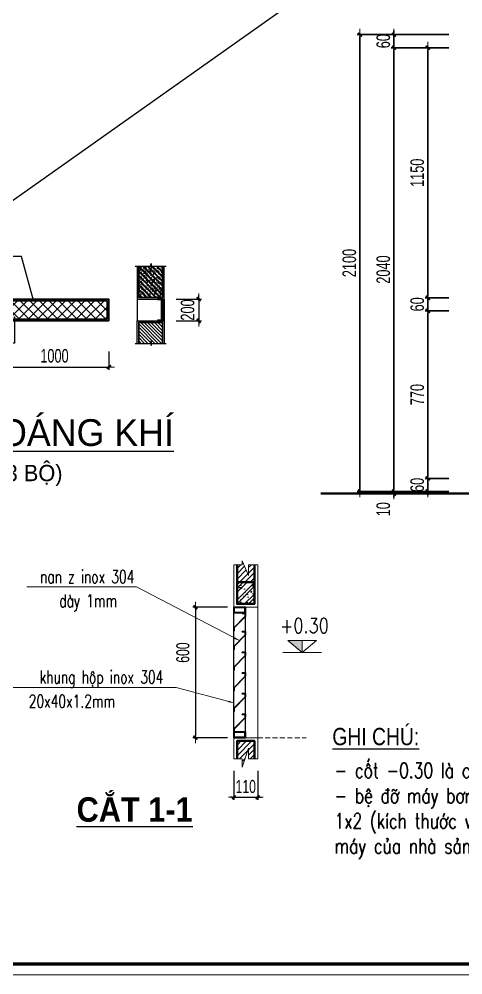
# Model space of a CAD drawing. Header units: millimetres. Extents: x 105214 to 359741, y -482084 to -322745.
# Drawn here: x 209186 to 213681, y -478817 to -469147 of the extents above; entities that cross this region are included whole.
import ezdxf
from ezdxf.enums import TextEntityAlignment as Align

# ---------------------------------------------------------------- set-up
doc = ezdxf.new("R2010")
doc.units = ezdxf.units.MM
doc.header["$LTSCALE"] = 20
doc.header["$MEASUREMENT"] = 0
doc.header["$PDMODE"] = 32
doc.linetypes.add('HIDDEN', pattern=[0.375, 0.25, -0.125])
doc.layers.get('Defpoints').update_dxf_attribs({"color": 1})
for name, color, linetype, lineweight in [('DCCD-DIM', 8, 'Continuous', 18), ('hatch1', 136, 'Continuous', 9), ('LC Dim', 8, 'Continuous', 18), ('LC Hatch', 252, 'Continuous', 9), ('LC MANH DUT', 35, 'HIDDEN', 5), ('LC Net dam 1', 30, 'Continuous', 30), ('LC Net dam2', 6, 'Continuous', 40), ('LC Net manh', 16, 'Continuous', 5), ('LC Net thay', 7, 'Continuous', 25), ('LC Text1', 3, 'Continuous', 20), ('LC Text2', 7, 'Continuous', 25)]:
    doc.layers.add(name, color=color, linetype=linetype, lineweight=lineweight)
doc.layers.add('KCS_Plotter', color=11, linetype='Continuous', plot=False)
for name, color, linetype in [('Khungten_LCDI', 7, 'Continuous'), ('NETCAT', 1, 'Continuous'), ('REGULAR 2', 8, 'Continuous'), ('TEXT35', 6, 'Continuous')]:
    doc.layers.add(name, color=color, linetype=linetype)
doc.styles.add('HOATBIF', font='hoatbif.shx', dxfattribs={"width": 0.7})
doc.styles.add('Khungten', font='VHAVAN.TTF', dxfattribs={"width": 0.9, "height": 5000})
doc.styles.add('LC 1', font='VHAVANB.TTF')
doc.styles.add('LC 3', font='vnsimli.shx', dxfattribs={"width": 0.75})
doc.styles.add('T1', font='Vnsimli.shx', dxfattribs={"width": 0.8})
doc.styles.add('T2', font='VHARIAL.TTF', dxfattribs={"width": 0.8})
doc.styles.add('T3', font='VHARIALB.TTF')
doc.styles.add('Title', font='VHBLACK.TTF', dxfattribs={"width": 0.8})
doc.dimstyles.new('1-100', dxfattribs={"dimscale": 100, "dimtxt": 2.5, "dimasz": 0.35, "dimexe": 0.5, "dimexo": 0, "dimgap": 0.8, "dimtad": 1, "dimdec": 0, "dimzin": 0, "dimdsep": 46, "dimtxsty": 'HOATBIF', "dimblk1": 'DOT', "dimblk2": 'DOT', "dimsah": 1, "dimcen": -1, "dimdle": 1, "dimclrd": 256, "dimclre": 256, "dimclrt": 4, "dimadec": 3, "dimazin": 2, "dimtfac": 0.333333, "dimtdec": 0, "dimtix": 1, "dimtmove": 2, "dimatfit": 3, "dimldrblk": 'DOT', "dimfxl": 1, "dimtvp": 0.833333, "dimtolj": 1, "dimtzin": 0, "dimarcsym": 0})
doc.dimstyles.new('1-25', dxfattribs={"dimscale": 100, "dimtxt": 2.5, "dimasz": 0.35, "dimexe": 0.5, "dimexo": 0, "dimgap": 0.8, "dimtad": 1, "dimdec": 0, "dimlfac": 0.25, "dimzin": 0, "dimdsep": 46, "dimtxsty": 'HOATBIF', "dimblk1": 'DOT', "dimblk2": 'DOT', "dimsah": 1, "dimcen": -1, "dimdle": 1, "dimclrd": 256, "dimclre": 256, "dimclrt": 4, "dimadec": 3, "dimazin": 2, "dimtfac": 0.333333, "dimtdec": 0, "dimtix": 1, "dimtmove": 2, "dimatfit": 3, "dimldrblk": 'DOT', "dimfxl": 1, "dimtvp": 0.833333, "dimtolj": 1, "dimtzin": 0, "dimarcsym": 0})
doc.dimstyles.new('1-50', dxfattribs={"dimscale": 100, "dimtxt": 2.5, "dimasz": 0.35, "dimexe": 0.5, "dimexo": 0, "dimgap": 0.8, "dimtad": 1, "dimdec": 0, "dimlfac": 0.5, "dimzin": 0, "dimdsep": 46, "dimtxsty": 'HOATBIF', "dimblk1": 'DOT', "dimblk2": 'DOT', "dimsah": 1, "dimcen": -1, "dimdle": 1, "dimclrd": 256, "dimclre": 256, "dimclrt": 4, "dimadec": 3, "dimazin": 2, "dimtfac": 0.333333, "dimtdec": 0, "dimtix": 1, "dimtmove": 2, "dimatfit": 3, "dimldrblk": 'DOT', "dimfxl": 1, "dimtvp": 0.833333, "dimtolj": 1, "dimtzin": 0, "dimarcsym": 0})
doc.dimstyles.new('Copy of 1-90', dxfattribs={"dimscale": 90, "dimtxt": 2.5, "dimasz": 0.35, "dimexe": 0.5, "dimexo": 0, "dimgap": 0.8, "dimtad": 1, "dimdec": 0, "dimzin": 0, "dimdsep": 46, "dimtxsty": 'HOATBIF', "dimblk1": 'DOT', "dimblk2": 'DOT', "dimsah": 1, "dimcen": -1, "dimdle": 1, "dimclrd": 256, "dimclre": 256, "dimclrt": 4, "dimadec": 3, "dimazin": 2, "dimtfac": 0.333333, "dimtdec": 0, "dimtix": 1, "dimtmove": 2, "dimatfit": 3, "dimldrblk": 'DOT', "dimfxl": 1, "dimtvp": 0.833333, "dimtolj": 1, "dimtzin": 0, "dimarcsym": 0})
doc.dimstyles.new('D1-50$7', dxfattribs={"dimscale": 50, "dimtxt": 2.5, "dimasz": 2.5, "dimexe": 0.9, "dimexo": 0, "dimgap": 0.7, "dimtad": 1, "dimdec": 0, "dimrnd": 1, "dimzin": 0, "dimdsep": 46, "dimtxsty": 'T1', "dimblk1": 'LTT1', "dimblk2": 'LTT1', "dimsah": 1, "dimcen": 40, "dimclrd": 256, "dimclre": 256, "dimclrt": 7, "dimadec": 0, "dimazin": 0, "dimtfac": 1, "dimtdec": 0, "dimtix": 1, "dimtmove": 2, "dimatfit": 3, "dimfxl": 0.18, "dimtolj": 1, "dimtzin": 0, "dimarcsym": 0})

# ---------------------------------------------------------------- blocks, each defined once
blk = doc.blocks.new('DOT')
at = {"layer": 'LC Dim'}
blk.add_line((-3, 0), (3, 0), dxfattribs=at)
at = {"layer": 'LC Dim', "color": 4}
blk.add_line((-1, -1), (1, 1), dxfattribs=at)
blk.add_lwpolyline([(0.5, 1), (-1, -0.5), (-0.5, -1), (1, 0.5)], close=True, dxfattribs=at)
blk = doc.blocks.new('*D31')
at = {"layer": 'Defpoints', "color": 0, "ltscale": 2, "transparency": 16777216}
for p in [(3759, -394), (5759, -394), (5759, -680)]:
    blk.add_point(p, dxfattribs=at)
at = {"layer": 'LC Dim', "lineweight": -2, "ltscale": 2, "transparency": 16777216}
for p, q in [((3759, -394), (3759, -730)), ((5759, -394), (5759, -730)), ((3794, -680), (5724, -680))]:
    blk.add_line(p, q, dxfattribs=at)
at = {"layer": 'LC Dim', "lineweight": -2, "ltscale": 2, "transparency": 16777216, "xscale": 35, "yscale": 35, "zscale": 35, "rotation": 180}
blk.add_blockref('DOT', (3759, -680), dxfattribs=at)
at = {"layer": 'LC Dim', "lineweight": -2, "ltscale": 2, "transparency": 16777216, "xscale": 35, "yscale": 35, "zscale": 35}
blk.add_blockref('DOT', (5759, -680), dxfattribs=at)
at = {"layer": 'LC Dim', "color": 4, "ltscale": 2, "transparency": 16777216, "insert": (4759, -475), "char_height": 250, "attachment_point": 5, "style": 'HOATBIF'}
blk.add_mtext('\\A1;1000', dxfattribs=at)
blk = doc.blocks.new('_Dot')
at = {"color": 0, "linetype": 'ByBlock', "lineweight": -2}
blk.add_line((-0.5, 0), (-1, 0), dxfattribs=at)
at = {"color": 0, "linetype": 'ByBlock', "const_width": 0.5}
blk.add_lwpolyline([(-0.25, 0, 1), (0.25, 0, 1)], format="xyb", close=True, dxfattribs=at)
blk = doc.blocks.new('*D32')
at = {"layer": 'Defpoints', "color": 0, "ltscale": 2, "transparency": 16777216}
for p in [(6998, 570), (6998, 170), (7416, 170)]:
    blk.add_point(p, dxfattribs=at)
at = {"layer": 'LC Dim', "lineweight": -2, "ltscale": 2, "transparency": 16777216}
for p, q in [((6998, 570), (7466, 570)), ((7416, 605), (7416, 640)), ((7416, 570), (7416, 170)), ((6998, 170), (7466, 170)), ((7416, 135), (7416, 100))]:
    blk.add_line(p, q, dxfattribs=at)
at = {"layer": 'LC Dim', "lineweight": -2, "ltscale": 2, "transparency": 16777216, "xscale": 35, "yscale": 35, "zscale": 35}
for p, rotation in [((7416, 570), 270), ((7416, 170), 90)]:
    blk.add_blockref('DOT', p, dxfattribs=dict(at, rotation=rotation))
at = {"layer": 'LC Dim', "color": 4, "ltscale": 2, "transparency": 16777216, "insert": (7211, 370), "char_height": 250, "attachment_point": 5, "rotation": 90, "style": 'HOATBIF'}
blk.add_mtext('\\A1;200', dxfattribs=at)
blk = doc.blocks.new('*D33')
at = {"layer": 'Defpoints', "color": 0, "ltscale": 2, "transparency": 16777216}
for p in [(3560, 570), (3344, 170), (3560, 170)]:
    blk.add_point(p, dxfattribs=at)
at = {"layer": 'LC Dim', "lineweight": -2, "ltscale": 2, "transparency": 16777216}
for p, q in [((3560, 570), (3294, 570)), ((3344, 605), (3344, 640)), ((3344, 570), (3344, 170)), ((3560, 170), (3294, 170)), ((3344, 135), (3344, 100))]:
    blk.add_line(p, q, dxfattribs=at)
at = {"layer": 'LC Dim', "lineweight": -2, "ltscale": 2, "transparency": 16777216, "xscale": 35, "yscale": 35, "zscale": 35}
for p, rotation in [((3344, 570), 270), ((3344, 170), 90)]:
    blk.add_blockref('DOT', p, dxfattribs=dict(at, rotation=rotation))
at = {"layer": 'LC Dim', "color": 4, "ltscale": 2, "transparency": 16777216, "insert": (3139, 370), "char_height": 250, "attachment_point": 5, "rotation": 90, "style": 'HOATBIF'}
blk.add_mtext('\\A1;200', dxfattribs=at)
blk = doc.blocks.new('TIEUDE1')
at = {"layer": 'LC Text2', "color": 7, "style": 'LC 1'}
blk.add_attdef('TIªU§Ò', text='', height=5, dxfattribs=at).set_placement((0, 0), align=Align.BOTTOM_CENTER)
blk.add_attdef('TL', text='', height=3, dxfattribs=at).set_placement((0, -2), align=Align.TOP_CENTER)
blk = doc.blocks.new('*D326')
at = {"layer": 'Defpoints', "color": 0, "ltscale": 2, "transparency": 16777216}
for p in [(5787.1, 570.8), (6007.1, 570.8), (6007.1, 329)]:
    blk.add_point(p, dxfattribs=at)
at = {"layer": 'LC Dim', "lineweight": -2, "ltscale": 2, "transparency": 16777216}
for p, q in [((5787.1, 570.8), (5787.1, 305)), ((6007.1, 570.8), (6007.1, 305)), ((5770.3, 329), (5753.5, 329)), ((5787.1, 329), (6007.1, 329)), ((6023.9, 329), (6040.7, 329))]:
    blk.add_line(p, q, dxfattribs=at)
at = {"layer": 'LC Dim', "lineweight": -2, "ltscale": 2, "transparency": 16777216, "xscale": 16.8, "yscale": 16.8, "zscale": 16.8}
blk.add_blockref('DOT', (5787.1, 329), dxfattribs=at)
at = {"layer": 'LC Dim', "lineweight": -2, "ltscale": 2, "transparency": 16777216, "xscale": 16.8, "yscale": 16.8, "zscale": 16.8, "rotation": 180}
blk.add_blockref('DOT', (6007.1, 329), dxfattribs=at)
at = {"layer": 'LC Dim', "color": 4, "ltscale": 2, "transparency": 16777216, "insert": (5897.1, 427.4), "char_height": 120, "attachment_point": 5, "style": 'HOATBIF'}
blk.add_mtext('\\A1;110', dxfattribs=at)
blk = doc.blocks.new('*D327')
at = {"layer": 'Defpoints', "color": 0, "ltscale": 2, "transparency": 16777216}
for p in [(5729.1, 2077), (5433.3, 877.2), (5729.1, 877.2)]:
    blk.add_point(p, dxfattribs=at)
at = {"layer": 'LC Dim', "lineweight": -2, "ltscale": 2, "transparency": 16777216}
for p, q in [((5729.1, 2077), (5409.3, 2077)), ((5433.3, 2060.2), (5433.3, 894)), ((5729.1, 877.2), (5409.3, 877.2))]:
    blk.add_line(p, q, dxfattribs=at)
at = {"layer": 'LC Dim', "lineweight": -2, "ltscale": 2, "transparency": 16777216, "xscale": 16.8, "yscale": 16.8, "zscale": 16.8}
for p, rotation in [((5433.3, 2077), 90), ((5433.3, 877.2), 270)]:
    blk.add_blockref('DOT', p, dxfattribs=dict(at, rotation=rotation))
at = {"layer": 'LC Dim', "color": 4, "ltscale": 2, "transparency": 16777216, "insert": (5318.1, 1659.5), "char_height": 120, "attachment_point": 5, "rotation": 90, "style": 'HOATBIF'}
blk.add_mtext('\\A1;600', dxfattribs=at)
blk = doc.blocks.new('LTT1')
at = {"layer": 'DCCD-DIM'}
for p, q in [((-1.5, 0), (1.5, 0)), ((0, -1), (0, 1))]:
    blk.add_line(p, q, dxfattribs=at)
at = {"layer": 'DCCD-DIM', "const_width": 0.25}
blk.add_lwpolyline([(-0.53, -0.53), (0.53, 0.53)], dxfattribs=at)
blk = doc.blocks.new('*D34')
at = {"layer": 'Defpoints', "color": 0, "ltscale": 0.001, "transparency": 16777216}
for p in [(3356, 3362), (2342, 3122), (3356, 3122)]:
    blk.add_point(p, dxfattribs=at)
at = {"layer": 'LC Dim', "lineweight": -2, "ltscale": 0.001, "transparency": 16777216}
for p, q in [((3356, 3362), (2292, 3362)), ((2342, 3397), (2342, 3432)), ((2342, 3362), (2342, 3122)), ((3356, 3122), (2292, 3122)), ((2342, 3087), (2342, 3052))]:
    blk.add_line(p, q, dxfattribs=at)
at = {"layer": 'LC Dim', "lineweight": -2, "ltscale": 0.001, "transparency": 16777216, "xscale": 35, "yscale": 35, "zscale": 35}
for p, rotation in [((2342, 3362), 270), ((2342, 3122), 90)]:
    blk.add_blockref('DOT', p, dxfattribs=dict(at, rotation=rotation))
at = {"layer": 'LC Dim', "color": 4, "ltscale": 0.001, "transparency": 16777216, "insert": (2147, 3242), "char_height": 250, "attachment_point": 5, "rotation": 90, "style": 'HOATBIF'}
blk.add_mtext('\\A1;60', dxfattribs=at)
blk = doc.blocks.new('*D35')
at = {"layer": 'Defpoints', "color": 0, "ltscale": 0.001, "transparency": 16777216}
for p in [(2342, -5078), (3356, -5040), (3356, -5078)]:
    blk.add_point(p, dxfattribs=at)
at = {"layer": 'LC Dim', "lineweight": -2, "ltscale": 0.001, "transparency": 16777216}
for p, q in [((3356, -5040), (2292, -5040)), ((3356, -5078), (2292, -5078)), ((2342, -5005), (2342, -4970)), ((2342, -5040), (2342, -5078)), ((2342, -5113), (2342, -5148))]:
    blk.add_line(p, q, dxfattribs=at)
at = {"layer": 'LC Dim', "lineweight": -2, "ltscale": 0.001, "transparency": 16777216, "xscale": 35, "yscale": 35, "zscale": 35}
for p, rotation in [((2342, -5040), 270), ((2342, -5078), 90)]:
    blk.add_blockref('DOT', p, dxfattribs=dict(at, rotation=rotation))
at = {"layer": 'LC Dim', "color": 4, "ltscale": 0.001, "transparency": 16777216, "insert": (2147, -5368), "char_height": 250, "attachment_point": 5, "rotation": 90, "style": 'HOATBIF'}
blk.add_mtext('\\A1;10', dxfattribs=at)
blk = doc.blocks.new('*D36')
at = {"layer": 'Defpoints', "color": 0, "ltscale": 0.001, "transparency": 16777216}
for p in [(3356, 3122), (2967, -1479), (3356, -1479)]:
    blk.add_point(p, dxfattribs=at)
at = {"layer": 'LC Dim', "lineweight": -2, "ltscale": 0.001, "transparency": 16777216}
for p, q in [((3356, 3122), (2917, 3122)), ((2967, 3087), (2967, -1444)), ((3356, -1479), (2917, -1479))]:
    blk.add_line(p, q, dxfattribs=at)
at = {"layer": 'LC Dim', "lineweight": -2, "ltscale": 0.001, "transparency": 16777216, "xscale": 35, "yscale": 35, "zscale": 35}
for p, rotation in [((2967, 3122), 90), ((2967, -1479), 270)]:
    blk.add_blockref('DOT', p, dxfattribs=dict(at, rotation=rotation))
at = {"layer": 'LC Dim', "color": 4, "ltscale": 0.001, "transparency": 16777216, "insert": (2772, 821), "char_height": 250, "attachment_point": 5, "rotation": 90, "style": 'HOATBIF'}
blk.add_mtext('\\A1;1150', dxfattribs=at)
blk = doc.blocks.new('*D37')
at = {"layer": 'Defpoints', "color": 0, "ltscale": 0.001, "transparency": 16777216}
for p in [(3356, -1479), (2967, -1719), (3356, -1719)]:
    blk.add_point(p, dxfattribs=at)
at = {"layer": 'LC Dim', "lineweight": -2, "ltscale": 0.001, "transparency": 16777216}
for p, q in [((3356, -1479), (2917, -1479)), ((2967, -1444), (2967, -1409)), ((2967, -1479), (2967, -1719)), ((3356, -1719), (2917, -1719)), ((2967, -1754), (2967, -1789))]:
    blk.add_line(p, q, dxfattribs=at)
at = {"layer": 'LC Dim', "lineweight": -2, "ltscale": 0.001, "transparency": 16777216, "xscale": 35, "yscale": 35, "zscale": 35}
for p, rotation in [((2967, -1479), 270), ((2967, -1719), 90)]:
    blk.add_blockref('DOT', p, dxfattribs=dict(at, rotation=rotation))
at = {"layer": 'LC Dim', "color": 4, "ltscale": 0.001, "transparency": 16777216, "insert": (2772, -1599), "char_height": 250, "attachment_point": 5, "rotation": 90, "style": 'HOATBIF'}
blk.add_mtext('\\A1;60', dxfattribs=at)
blk = doc.blocks.new('*D38')
at = {"layer": 'Defpoints', "color": 0, "ltscale": 0.001, "transparency": 16777216}
for p in [(3356, -1719), (2967, -4800), (3356, -4800)]:
    blk.add_point(p, dxfattribs=at)
at = {"layer": 'LC Dim', "lineweight": -2, "ltscale": 0.001, "transparency": 16777216}
for p, q in [((3356, -1719), (2917, -1719)), ((2967, -1754), (2967, -4765)), ((3356, -4800), (2917, -4800))]:
    blk.add_line(p, q, dxfattribs=at)
at = {"layer": 'LC Dim', "lineweight": -2, "ltscale": 0.001, "transparency": 16777216, "xscale": 35, "yscale": 35, "zscale": 35}
for p, rotation in [((2967, -1719), 90), ((2967, -4800), 270)]:
    blk.add_blockref('DOT', p, dxfattribs=dict(at, rotation=rotation))
at = {"layer": 'LC Dim', "color": 4, "ltscale": 0.001, "transparency": 16777216, "insert": (2772, -3259), "char_height": 250, "attachment_point": 5, "rotation": 90, "style": 'HOATBIF'}
blk.add_mtext('\\A1;770', dxfattribs=at)
blk = doc.blocks.new('*D39')
at = {"layer": 'Defpoints', "color": 0, "ltscale": 0.001, "transparency": 16777216}
for p in [(3356, -4800), (2967, -5040), (3356, -5040)]:
    blk.add_point(p, dxfattribs=at)
at = {"layer": 'LC Dim', "lineweight": -2, "ltscale": 0.001, "transparency": 16777216}
for p, q in [((2967, -4765), (2967, -4730)), ((3356, -4800), (2917, -4800)), ((2967, -4800), (2967, -5040)), ((3356, -5040), (2917, -5040)), ((2967, -5075), (2967, -5110))]:
    blk.add_line(p, q, dxfattribs=at)
at = {"layer": 'LC Dim', "lineweight": -2, "ltscale": 0.001, "transparency": 16777216, "xscale": 35, "yscale": 35, "zscale": 35}
for p, rotation in [((2967, -4800), 270), ((2967, -5040), 90)]:
    blk.add_blockref('DOT', p, dxfattribs=dict(at, rotation=rotation))
at = {"layer": 'LC Dim', "color": 4, "ltscale": 0.001, "transparency": 16777216, "insert": (2772, -4920), "char_height": 250, "attachment_point": 5, "rotation": 90, "style": 'HOATBIF'}
blk.add_mtext('\\A1;60', dxfattribs=at)
blk = doc.blocks.new('*D49')
at = {"layer": 'Defpoints', "color": 0, "ltscale": 0.001, "transparency": 16777216}
for p in [(2342, 3122), (3305, 3122), (3305, -5040)]:
    blk.add_point(p, dxfattribs=at)
at = {"layer": 'LC Dim', "lineweight": -2, "ltscale": 0.001, "transparency": 16777216}
for p, q in [((3305, 3122), (2292, 3122)), ((2342, -5005), (2342, 3087)), ((3305, -5040), (2292, -5040))]:
    blk.add_line(p, q, dxfattribs=at)
at = {"layer": 'LC Dim', "lineweight": -2, "ltscale": 0.001, "transparency": 16777216, "xscale": 35, "yscale": 35, "zscale": 35}
for p, rotation in [((2342, 3122), 90), ((2342, -5040), 270)]:
    blk.add_blockref('DOT', p, dxfattribs=dict(at, rotation=rotation))
at = {"layer": 'LC Dim', "color": 4, "ltscale": 0.001, "transparency": 16777216, "insert": (2147, -959), "char_height": 250, "attachment_point": 5, "rotation": 90, "style": 'HOATBIF'}
blk.add_mtext('\\A1;2040', dxfattribs=at)
blk = doc.blocks.new('*D50')
at = {"layer": 'Defpoints', "color": 0, "ltscale": 0.001, "transparency": 16777216}
for p in [(1717, 3362), (3305, 3362), (3305, -5040)]:
    blk.add_point(p, dxfattribs=at)
at = {"layer": 'LC Dim', "lineweight": -2, "ltscale": 0.001, "transparency": 16777216}
for p, q in [((3305, 3362), (1667, 3362)), ((1717, -5005), (1717, 3327)), ((3305, -5040), (1667, -5040))]:
    blk.add_line(p, q, dxfattribs=at)
at = {"layer": 'LC Dim', "lineweight": -2, "ltscale": 0.001, "transparency": 16777216, "xscale": 35, "yscale": 35, "zscale": 35}
for p, rotation in [((1717, 3362), 90), ((1717, -5040), 270)]:
    blk.add_blockref('DOT', p, dxfattribs=dict(at, rotation=rotation))
at = {"layer": 'LC Dim', "color": 4, "ltscale": 0.001, "transparency": 16777216, "insert": (1522, -839), "char_height": 250, "attachment_point": 5, "rotation": 90, "style": 'HOATBIF'}
blk.add_mtext('\\A1;2100', dxfattribs=at)
blk = doc.blocks.new('Nha o can bo nhan vien Trung doan')
at = {"layer": 'Defpoints', "lineweight": 0}
blk.add_lwpolyline([(-1200, -14850), (-1200, 14850), (40800, 14850), (40800, -14850)], close=True, dxfattribs=at)
at = {"layer": 'Khungten_LCDI', "color": 5, "lineweight": 60}
blk.add_lwpolyline([(0, -14650), (0, 14650), (40600, 14650), (40600, -14650)], close=True, dxfattribs=at)
at = {"color": 7, "style": 'Khungten', "width": 0.8}
for tag, p in [('REVISION', (39499, -10746)), ('NGAYHT', (39546, -11609))]:
    blk.add_attdef(tag, text='', height=200, dxfattribs=at).set_placement(p, align=Align.CENTER)
at = {"layer": 'LC Text1', "style": 'Title', "width": 1.485915}
for tag, p, p2 in [('TENBANVE1', (36913, -8886), (40339, -8886)), ('TENBANVE2', (36913, -9562), (40339, -9562))]:
    blk.add_attdef(tag, text='', height=250, dxfattribs=at).set_placement(p, p2, align=Align.FIT)
at = {"layer": 'LC Text1', "style": 'Title', "width": 0.7}
blk.add_attdef('SOBANVE', text='', height=250, dxfattribs=at).set_placement((39562, -13896), align=Align.CENTER)
blk = doc.blocks.new('Caodo1')
at = {"layer": 'LC Text1'}
blk.add_hatch(color=256, dxfattribs=at).paths.add_polyline_path([(0, 200), (0, 0), (243, 200)])
for p, q in [((0, 0), (0, 200)), ((324, 0), (-324, 0))]:
    blk.add_line(p, q, dxfattribs=at)
blk.add_lwpolyline([(-243, 200), (243, 200), (0, 0), (0, 0)], close=True, dxfattribs=at)
at = {"layer": 'LC Text1', "style": 'T1', "width": 0.8}
blk.add_attdef('%%P0,00', text='', height=250, dxfattribs=at).set_placement((-39, 460), align=Align.MIDDLE_CENTER)
blk = doc.blocks.new('block 1')
at = {"layer": 'hatch1'}
h = blk.add_hatch(dxfattribs=at)
h.set_pattern_fill('ANSI37', color=256, scale=1000, style=0)
h.set_pattern_definition([(45, (-2086406.11, 1051744.9), (-88.3883476, 88.3883476), []), (135, (-2086406.11, 1051744.9), (-88.3883476, -88.3883476), [])])
h.paths.add_polyline_path([(5758.6, 570.5), (5758.6, 170.5), (3758.6, 170.5), (3758.6, 570.5)])
at = {"layer": 'LC Hatch'}
h = blk.add_hatch(dxfattribs=at)
h.set_pattern_fill('CHAU-02', color=256, scale=14, pattern_type=2)
h.set_pattern_definition([(50, (-3484267.74, -672036.61), (100.4164256, -8.7852989), [10.5, -115.5]), (355, (-3484267.74, -672036.61), (-19.4251867, 105.3068987), [8.4, -92.4]), (100.4514, (-3484259.37, -672037.34), (80.9913134, 96.521536), [8.9236266, -98.1598957]), (46.1842, (-3484267.74, -672008.61), (149.413747, -23.172662), [15.75, -173.25]), (96.6356, (-3484255.29, -672010.54), (130.852779, 136.376502), [13.38544, -147.23982]), (351.1842, (-3484267.74, -672008.6), (130.852672, 136.376604), [12.6, -138.6]), (21, (-3484253.74, -672015.61), (83.5669873, -56.3666447), [10.5, -115.5]), (226, (-3484253.74, -672015.61), (94.063497, -51.1755733), [8.4, -92.4]), (71.4514, (-3484246.78, -672020.3), (117.631168, 45.1542695), [8.9236266, -98.1598957]), (67.5, (-3484267.74, -672036.606), (-21.82826566, 41.21242466), [0, -91.28, 0, -93.8, 0, -92.75]), (4.5, (-3484267.74, -672036.606), (39.66912934, 53.2144464), [0, -53.48, 0, -89.18, 0, -35.35]), (327.5, (-3484298.96, -672036.606), (74.73514106, -3.15768204), [0, -35, 0, -109.2, 0, -144.9]), (317.5, (-3484312.96, -672036.606), (81.6460637, 14.0146975), [0, -45.5, 0, -72.52, 0, -102.9]), (315, (-3484267.74, -672036.606), (42.0728535, 42.0728535), []), (315, (-3484267.74, -672019.456), (42.0728535, 42.0728535), [])])
h.paths.add_polyline_path([(6309.6, 600.5), (6749.6, 600.5), (6745.9, 1175.7), (6305.9, 1175.7)])
h = blk.add_hatch(dxfattribs=at)
h.set_pattern_fill('ANSI31', color=256, scale=14, angle=90)
h.set_pattern_definition([(135, (672534.26, -3485292.557), (-31.4308964, -31.4308964), [])])
h.paths.add_polyline_path([(6552.6, -244.1), (6749.6, -244.1), (6749.6, 140.5), (6309.6, 140.5), (6309.6, -244.1), (6525.9, -244.1), (6539.5, -196.7), (6539.5, -284.3)])
at = {"layer": 'LC Net dam 1'}
for p, q in [((6309.6, 1175.7), (6309.6, 801.4)), ((6749.6, 801.4), (6749.6, 1175.7)), ((6309.6, 801.4), (6309.6, 600.5)), ((6749.6, 600.5), (6749.6, 801.4)), ((6309.6, 600.5), (6749.6, 600.5))]:
    blk.add_line(p, q, dxfattribs=at)
for points in [[(3758.6, 170.5), (5758.6, 170.5), (5758.6, 570.5), (3758.6, 570.5)], [(3788.6, 200.5), (5728.6, 200.5), (5728.6, 540.5), (3788.6, 540.5)]]:
    blk.add_lwpolyline(points, close=True, dxfattribs=at)
blk.add_lwpolyline([(6309.6, -244.1), (6309.6, 140.5), (6749.6, 140.5), (6749.6, -244.1)], dxfattribs=at)
at = {"layer": 'LC Net thay'}
for p, q in [((6731.4, 181.6), (6731.4, 559.4)), ((6742.5, 181.6), (6742.5, 559.4))]:
    blk.add_line(p, q, dxfattribs=at)
at = {"layer": 'NETCAT'}
blk.add_lwpolyline([(6753.7, 170.5), (6753.7, 170.5), (6763.4, 180.2), (6763.4, 376.5), (6763.4, 560.8), (6753.7, 570.5)], dxfattribs=at)
at = {"layer": 'REGULAR 2'}
for p, q in [((6279.6, 1175.7), (6279.6, 570.5)), ((6779.6, 570.5), (6779.6, 1175.7)), ((6279.6, 570.5), (6779.6, 570.5)), ((6279.6, 570.5), (6279.6, 170.5)), ((6779.6, 570.5), (6779.6, 170.5))]:
    blk.add_line(p, q, dxfattribs=at)
for points in [[(6243.3, 1175.7), (6525.9, 1175.7), (6539.5, 1223.2), (6539.5, 1135.6), (6552.6, 1175.7), (6818.7, 1175.7)], [(6279.6, -244.1), (6279.6, 170.5), (6779.6, 170.5), (6779.6, -244.1)], [(6243.3, -244.1), (6525.9, -244.1), (6539.5, -196.7), (6539.5, -284.3), (6552.6, -244.1), (6818.7, -244.1)]]:
    blk.add_lwpolyline(points, dxfattribs=at)
at = {"layer": 'TEXT35'}
for p, q in [((6753.7, 570.5), (6653.7, 570.5)), ((6742.5, 559.4), (6653.7, 559.4)), ((6742.5, 470.5), (6742.5, 559.4)), ((6753.7, 470.5), (6753.7, 570.5)), ((6742.5, 181.6), (6653.7, 181.6)), ((6742.5, 270.5), (6742.5, 181.6)), ((6753.7, 270.5), (6753.7, 170.5)), ((6753.7, 170.5), (6653.7, 170.5))]:
    blk.add_line(p, q, dxfattribs=at)
at = {"layer": 'LC Text2'}
ref = blk.add_blockref('TIEUDE1', (3848.9, -2279.5), dxfattribs=dict(at, xscale=100.0000000002256, yscale=100.0000000002256, zscale=100.0000000002256))
ref.add_attrib('TIªU§Ò', '%%Uct lç tho¸ng khÝ', dxfattribs={"color": 7, "height": 492.441, "style": 'LC 1'}).set_placement((3848.9, -2279.5), align=Align.BOTTOM_CENTER)
ref.add_attrib('TL', '(sl: 03 bé)', dxfattribs={"height": 300, "style": 'LC 1'}).set_placement((3848.9, -2479.5), align=Align.TOP_CENTER)
at = {"layer": 'LC Text1', "color": 3, "style": 'LC 3', "width": 0.75}
for s, p in [('inox l30x3', (1477.3, 1466.1)), ('l\xadíi inox', (570.2, -136)), ('chèng c«n trïng', (570.2, -758.8))]:
    blk.add_text(s, height=250, dxfattribs=at).set_placement(p)
at = {"layer": 'LC Dim', "ltscale": 2}
for base, p1, p2, picture, middle in [((3343.7, 170.5), (3559.5, 570.5), (3559.5, 170.5), '*D33', (3138.7, 370.5)), ((7416.1, 170.5), (6998.3, 570.5), (6998.3, 170.5), '*D32', (7211.1, 370.5))]:
    dim = blk.add_linear_dim(base=base, p1=p1, p2=p2, angle=90, dimstyle='1-25', override={"dimlfac": 0.5}, dxfattribs=at)
    dim.commit()
    dim.dimension.update_dxf_attribs({"geometry": picture, "text_midpoint": middle})
dim = blk.add_linear_dim(base=(5758.6, -680.4), p1=(3758.6, -393.6), p2=(5758.6, -393.6), dimstyle='1-25', override={"dimlfac": 0.5}, dxfattribs=at)
dim.commit()
dim.dimension.update_dxf_attribs({"geometry": '*D31', "text_midpoint": (4758.6, -475.4)})
for points in [[(4368.6, 570.5), (4150.7, 1354), (1466, 1354)], [(4023.4, 236.9), (4023.4, -242.8), (377.9, -242.8)]]:
    blk.add_leader(points, dimstyle='Copy of 1-90', override={"dimgap": 0.8, "dimtad": 0}, dxfattribs=at)
blk = doc.blocks.new('block 2')
at = {"layer": 'LC Hatch'}
h = blk.add_hatch(dxfattribs=at)
h.set_pattern_fill('_USER', color=256, scale=35, angle=45, style=0, pattern_type=0)
h.set_pattern_definition([(45, (62853.45, -30407.43), (-24.748737, 24.748737), [])])
h.paths.add_polyline_path([(5977.1, 2468.4), (5922.7, 2468.4), (5922.7, 2369.7), (5865.2, 2504.3), (5865.2, 2468.4), (5817.1, 2468.4), (5817.1, 2307), (5977.1, 2307)])
h = blk.add_hatch(dxfattribs=at)
h.set_pattern_fill('BTCT', color=256, scale=20)
h.set_pattern_definition([(50, (62853.45, -30407.43), (143.45204, -12.55043), [15, -165]), (355, (62853.45, -30407.43), (-27.75027, 150.43843), [12, -132]), (100.4514, (62865.4, -30408.48), (115.70188, 137.8879), [12.74804, -140.22842]), (46.1842, (62853.45, -30367.43), (213.4482, -33.1038), [22.5, -247.5]), (96.6356, (62871.24, -30370.19), (186.93254, 194.8236), [19.12206, -210.3426]), (351.1842, (62853.45, -30367.43), (186.9324, 194.8237), [18, -198]), (21, (62873.45, -30377.43), (119.3814, -80.52378), [15, -165]), (326, (62873.45, -30377.43), (48.66307, 145.03), [12, -132]), (71.4514, (62883.4, -30384.14), (168.04453, 64.5061), [12.74804, -140.22842]), (37.5, (62853.45, -30407.43), (2.43197, 66.57877), [0, -130.4, 0, -134, 0, -132.5]), (7.5, (62853.45, -30407.43), (52.61391, 78.88234), [0, -76.4, 0, -127.4, 0, -50.5]), (327.5, (62808.85, -30407.43), (106.764487, -4.510974), [0, -50, 0, -156, 0, -207]), (317.5, (62788.85, -30407.43), (116.63723, 20.021), [0, -65, 0, -103.6, 0, -147]), (45, (62853.45, -30407.43), (-53.03301, 53.03301), []), (45, (62888.804, -30407.43), (-53.03301, 53.03301), [])])
h.paths.add_polyline_path([(5977.1, 2307), (5817.1, 2307), (5817.1, 2107), (5977.1, 2107)])
at = {"layer": 'LC Hatch', "lineweight": 5}
h = blk.add_hatch(dxfattribs=at)
h.set_pattern_fill('_USER', color=256, scale=35, angle=45, style=0, pattern_type=0)
h.set_pattern_definition([(45, (5986.908, 2075.945), (-24.7487, 24.7487), [])])
h.paths.add_polyline_path([(5864.7, 2246.8), (5864.5, 2246.8), (5864.7, 2246.4)])
h.paths.add_polyline_path([(5817.1, 847.2), (5817.1, 683.1), (5864.7, 683.1), (5864.7, 605), (5922.2, 781.7), (5922.2, 683.1), (5977.1, 683.1), (5977.1, 847.2)])
at = {"layer": 'LC Net dam 1'}
for points in [[(5817.1, 2307), (5977.1, 2307), (5977.1, 2107), (5817.1, 2107)], [(5787.1, 2077.2), (5787.1, 2023.9), (5893.8, 2023.9), (5893.8, 2077.2)], [(5863.9, 2023.9), (5893.8, 2023.9), (5893.8, 1992.7), (5790.3, 1886), (5790.3, 1860.7), (5787.1, 1860.7), (5787.1, 1887.3), (5890.6, 1994), (5890.6, 2020.7), (5863.9, 2020.7)], [(5791.1, 2073.2), (5791.1, 2027.9), (5889.8, 2027.9), (5889.8, 2073.2)], [(5863.9, 1853.2), (5893.8, 1853.2), (5893.8, 1822), (5790.3, 1715.3), (5790.3, 1690), (5787.1, 1690), (5787.1, 1716.7), (5890.6, 1823.3), (5890.6, 1850), (5863.9, 1850)], [(5863.9, 1663.3), (5893.8, 1663.3), (5893.8, 1632.1), (5790.3, 1525.5), (5790.3, 1500.1), (5787.1, 1500.1), (5787.1, 1526.8), (5890.6, 1633.5), (5890.6, 1660.1), (5863.9, 1660.1)], [(5863.9, 1473.5), (5893.8, 1473.5), (5893.8, 1442.3), (5790.3, 1335.6), (5790.3, 1310.3), (5787.1, 1310.3), (5787.1, 1336.9), (5890.6, 1443.6), (5890.6, 1470.3), (5863.9, 1470.3)], [(5863.9, 1283.6), (5893.8, 1283.6), (5893.8, 1252.4), (5790.3, 1145.7), (5790.3, 1120.4), (5787.1, 1120.4), (5787.1, 1147.1), (5890.6, 1253.7), (5890.6, 1280.4), (5863.9, 1280.4)], [(5863.9, 1093.7), (5893.8, 1093.7), (5893.8, 1062.5), (5790.3, 955.9), (5790.3, 930.5), (5787.1, 930.5), (5787.1, 957.2), (5890.6, 1063.9), (5890.6, 1090.5), (5863.9, 1090.5)], [(5787.1, 930.5), (5787.1, 877.2), (5893.8, 877.2), (5893.8, 930.5)], [(5791.1, 926.5), (5791.1, 881.2), (5889.8, 881.2), (5889.8, 926.5)]]:
    blk.add_lwpolyline(points, close=True, dxfattribs=at)
at = {"layer": 'LC Net dam2'}
for points in [[(5977.1, 2468.4), (5977.1, 2107), (5817.1, 2107), (5817.1, 2468.4)], [(5977.1, 2468.4), (5977.1, 2307), (5817.1, 2307), (5817.1, 2468.4)], [(5977.1, 683.1), (5977.1, 847.2), (5817.1, 847.2), (5817.1, 683.1)]]:
    blk.add_lwpolyline(points, dxfattribs=at)
at = {"layer": 'LC Net manh'}
for p, q in [((6007.1, 2077), (6007.1, 877.2)), ((6007.1, 877.2), (5927.1, 877.2)), ((5927.1, 877.2), (5927.1, 877.2))]:
    blk.add_line(p, q, dxfattribs=at)
blk.add_lwpolyline([(6007.1, 2468.4), (6007.1, 2077), (5787.1, 2077), (5787.1, 2468.4), (5865.2, 2468.4), (5865.2, 2504.3), (5922.7, 2369.7), (5922.7, 2468.4)], close=True, dxfattribs=at)
for points in [[(5927.1, 877.2), (5787.1, 877.2), (5787.1, 683.1)], [(6007.1, 683.1), (6007.1, 877.2)], [(5787.1, 683.1), (5864.7, 683.1), (5864.7, 605), (5922.2, 781.7), (5922.2, 683.1), (6007.1, 683.1)]]:
    blk.add_lwpolyline(points, dxfattribs=at)
at = {"layer": 'LC Net thay'}
for p, q in [((5787.1, 930.5), (5787.1, 2023.9)), ((5893.8, 930.5), (5893.8, 2023.9))]:
    blk.add_line(p, q, dxfattribs=at)
at = {"style": 'T3', "width": 0.9}
blk.add_text('%%Uc¾t 1-1', height=225, dxfattribs=at).set_placement((4873.7, 103.9), align=Align.CENTER)
at = {"layer": 'LC Text1', "color": 3, "style": 'LC 3', "width": 0.7}
for s, height, p in [('nan z inox 304', 118.266, (4871.7, 2417.1)), ('dµy 1mm', 118.27, (4711.8, 2195.3)), ('khung hép inox 304', 118.266, (5138, 1493.7)), ('20x40x1.2mm', 118.266, (4693.5, 1271.9))]:
    blk.add_text(s, height=height, dxfattribs=at).set_placement(p, align=Align.TOP_RIGHT)
at = {"layer": 'LC Dim', "ltscale": 2}
dim = blk.add_linear_dim(base=(5433.3, 877.2), p1=(5729.1, 2077), p2=(5729.1, 877.2), angle=270, dimstyle='1-50', override={"dimscale": 48}, dxfattribs=at)
dim.commit()
dim.dimension.update_dxf_attribs({"geometry": '*D327', "text_midpoint": (5318.1, 1659.5), "dimtype": 160})
dim = blk.add_linear_dim(base=(6007.1, 329), p1=(5787.1, 570.8), p2=(6007.1, 570.8), dimstyle='1-50', override={"dimscale": 48}, dxfattribs=at)
dim.commit()
dim.dimension.update_dxf_attribs({"geometry": '*D326', "text_midpoint": (5897.1, 427.4)})
at = {"layer": 'LC Dim'}
for points in [[(5838.9, 1770), (4892, 2263.4), (3882.1, 2263.4)], [(5787.1, 1197.2), (5257.4, 1340.1), (3732, 1340.1)]]:
    blk.add_leader(points, dimstyle='D1-50$7', override={"dimasz": 1, "dimexe": 0.18, "dimgap": 1, "dimcen": 100, "dimclrd": 252, "dimclre": 252, "dimfxl": 1, "dimtolj": 0, "dimlwd": 0}, dxfattribs=at)
blk = doc.blocks.new('ffasfgsdg')
at = {"layer": 'LC Net dam2'}
blk.add_line((993.9, -5078.4, 5.9), (12347.4, -5078.4, 5.9), dxfattribs=at)
at = {"layer": 'LC Dim', "ltscale": 0.001}
for base, p1, p2, picture, middle in [((1716.6, 3361.6, 5.9), (3305.4, -5039.7, 5.9), (3305.4, 3361.6, 5.9), '*D50', (1521.6, -839.1, 5.9)), ((2341.6, 3121.6, 5.9), (3355.8, 3361.6, 5.9), (3355.8, 3121.6, 5.9), '*D34', (2146.6, 3241.6, 5.9)), ((2341.6, 3121.6, 5.9), (3305.4, -5039.7, 5.9), (3305.4, 3121.6, 5.9), '*D49', (2146.6, -959.1, 5.9)), ((2966.6, -1478.7, 5.9), (3355.8, 3121.6, 5.9), (3355.8, -1478.7, 5.9), '*D36', (2771.6, 821.4, 5.9)), ((2966.6, -1718.7, 5.9), (3355.8, -1478.7, 5.9), (3355.8, -1718.7, 5.9), '*D37', (2771.6, -1598.7, 5.9)), ((2966.6, -4799.7, 5.9), (3355.8, -1718.7, 5.9), (3355.8, -4799.7, 5.9), '*D38', (2771.6, -3259.2, 5.9)), ((2966.6, -5039.7, 5.9), (3355.8, -4799.7, 5.9), (3355.8, -5039.7, 5.9), '*D39', (2771.6, -4919.7, 5.9))]:
    dim = blk.add_linear_dim(base=base, p1=p1, p2=p2, angle=90, dimstyle='1-100', override={"dimscale": 100, "dimtxt": 2.5, "dimgap": 0.7, "dimlfac": 0.25, "dimfxl": 0.5, "dimarcsym": 1}, dxfattribs=at)
    dim.commit()
    dim.dimension.update_dxf_attribs({"geometry": picture, "text_midpoint": middle})
dim = blk.add_linear_dim(base=(2341.6, -5078.4, 5.9), p1=(3355.8, -5039.7, 5.9), p2=(3355.8, -5078.4, 5.9), angle=90, dimstyle='1-100', override={"dimgap": 0.7, "dimlfac": 0.25, "dimfxl": 0.5, "dimarcsym": 1}, dxfattribs=at)
dim.commit()
dim.dimension.update_dxf_attribs({"geometry": '*D35', "text_midpoint": (2146.6, -5367.5, 5.9), "dimtype": 160})

msp = doc.modelspace()

# ---------------------------------------------------------------- linework, layer by layer
at = {"layer": 'KCS_Plotter', "ltscale": 2}
msp.add_line((198041.3, -478816.8), (221141.3, -462481.8), dxfattribs=at)
at = {"layer": 'LC MANH DUT', "ltscale": 10, "elevation": 0}
msp.add_lwpolyline([(211603.2, -476416.9), (212092.2, -476416.9)], dxfattribs=at)

# ---------------------------------------------------------------- block references
at = {"layer": 'LC Net dam 1', "xscale": 0.55, "yscale": 0.55, "zscale": 0.55}
msp.add_blockref('ffasfgsdg', (211694.3, -471153.4, -3.3), dxfattribs=at)
at = {"layer": 'LC Net thay'}
for name, p, xscale, yscale, zscale in [('Nha o can bo nhan vien Trung doan', (198701.3, -470649.3), 0.55, 0.55, 0.55), ('block 1', (206927, -472293.3), 0.55, 0.55, 0.55), ('block 2', (204995.3, -477381.8), 1.1, 1.1, 1.1)]:
    msp.add_blockref(name, p, dxfattribs=dict(at, xscale=xscale, yscale=yscale, zscale=zscale))
at = {"layer": 'LC Text1'}
ref = msp.add_blockref('Caodo1', (212053.2, -475555.4, 0), dxfattribs=dict(at, xscale=-0.6, yscale=0.6, zscale=0.6))
ref.add_attrib('%%P0,00', '+0.30', dxfattribs={"layer": 'LC Text2', "color": 4, "height": 150, "style": 'T1', "width": 0.8}).set_placement((212076.7, -475283.2, 0), align=Align.MIDDLE_CENTER)

# ---------------------------------------------------------------- texts
at = {"layer": 'LC Text1', "color": 3, "ltscale": 2, "insert": (212381.5, -476672), "char_height": 153.0192, "width": 6275.316, "attachment_point": 1, "style": 'LC 3'}
msp.add_mtext('- cèt -0.30 lµ cèt s©n hoµn thiÖn ngoµi nhµ;\\P- bÖ ®ì m¸y b¬m: kÝch th\xadíc 1500x1000x150 bª t«ng m¸c 200, ®¸ 1x2 (kÝch th\xadíc vÞ trÝ bÖ ®ì ®¬n vÞ thi c«ng ®iÒu chØnh theo thùc tÕ m¸y cña nhµ s¶n xuÊt m¸y b¬m t¹i hiÖn tr\xadêng;', dxfattribs=at)
at = {"layer": 'LC Text2', "style": 'T2', "width": 0.8}
msp.add_text('%%ughi chó:', height=175, dxfattribs=at).set_placement((212798.9, -476384.2), align=Align.MIDDLE)

doc.saveas('drawing.dxf')
